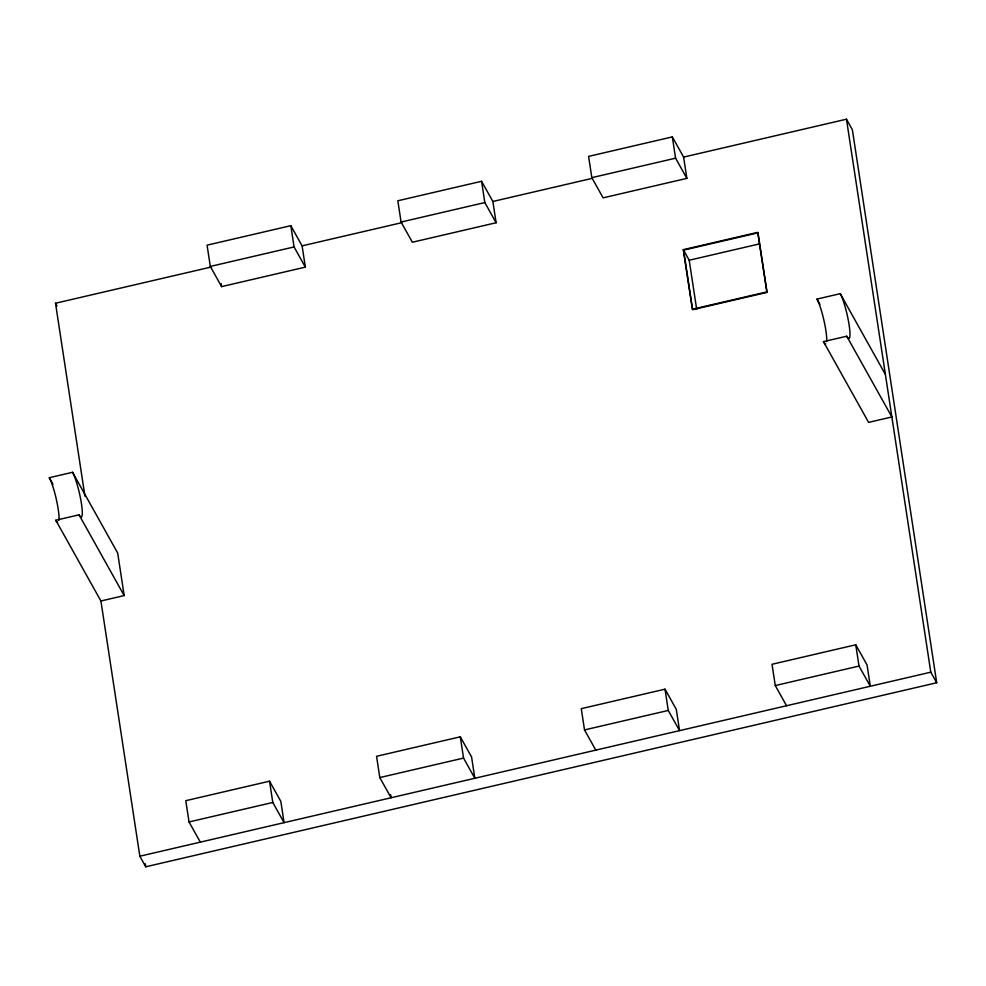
<?xml version="1.0" encoding="UTF-8"?>
<svg xmlns="http://www.w3.org/2000/svg" width="986" height="986" viewBox="0 0 986 986"><rect width="100%" height="100%" fill="white"/><g stroke="black" fill="none" stroke-linecap="round" stroke-linejoin="round"><path stroke-width="1.48" d="M290.821 225.683L207.072 245.169L210.314 266.43L221.603 286.618L305.352 267.132L302.098 245.871L290.821 225.683L294.062 246.944L305.352 267.132M481.575 181.288L397.826 200.774L401.08 222.047L412.358 242.236L496.106 222.75L492.864 201.477L481.575 181.288L484.829 202.561L496.106 222.75M672.341 136.906L588.593 156.392L591.834 177.665L603.112 197.853L686.86 178.367L683.618 157.094L672.341 136.906L675.583 158.179L686.86 178.367M210.314 266.43L294.062 246.944M401.08 222.047L484.829 202.561M591.834 177.665L675.583 158.179M84.932 496.18L55.512 303.244L210.881 267.095M302.098 245.871L401.684 222.7M492.864 201.477L592.438 178.306M683.618 157.094L846.469 119.207L852.372 129.782L936.7 682.756L145.743 866.793L139.839 856.218L100.917 600.992L55.783 520.251L79.053 514.828A24.157 3.611 76.9 0 0 81.444 503.661A24.157 3.611 76.9 0 0 72.557 472.294L49.3 477.705A24.157 3.611 76.9 0 1 56.239 498.941A24.157 3.611 76.9 0 1 58.963 520.214M683.286 249.668L757.729 232.351L766.812 291.905L692.369 309.222L683.286 249.668L689.202 260.242L696.683 309.382M689.202 260.242L759.171 243.961M826.65 341.6A24.157 3.611 76.9 0 0 823.926 320.327A24.157 3.611 76.9 0 0 816.987 299.091L840.257 293.668L885.379 374.421M846.74 336.214L891.874 416.955L868.604 422.378L823.47 341.624L846.74 336.214A24.157 3.611 76.9 0 0 849.131 325.035A24.157 3.611 76.9 0 0 840.257 293.668M100.917 600.992L124.174 595.581L117.691 553.047L72.557 472.294M269.548 781.195L272.789 802.468L284.067 822.657L280.825 801.384L269.548 781.195L185.799 800.681L189.041 821.954L200.318 842.143M460.302 736.813L463.543 758.086L474.833 778.274L471.579 757.001L460.302 736.813L376.553 756.299L379.795 777.572L391.085 797.76L390.616 794.716M665.02 689.177L668.262 710.45L679.539 730.638L676.297 709.365L665.02 689.177L581.272 708.663L584.513 729.936L595.79 750.124M855.774 644.795L859.016 666.068L870.305 686.256L867.064 664.983L855.774 644.795L772.026 664.281L775.267 685.553L786.557 705.742M189.041 821.954L272.789 802.468M379.795 777.572L463.543 758.086M584.513 729.936L668.262 710.45M775.267 685.553L859.016 666.068M139.839 856.218L930.784 672.181L936.7 682.756M816.987 299.091L819.945 304.378M55.512 303.244L56.991 305.882M79.053 514.828L124.174 595.581M49.3 477.705L52.997 484.323M846.469 119.207L930.784 672.181M221.135 283.586L221.603 286.618M145.287 863.761L145.743 866.793M825.701 343.88A24.157 3.611 76.9 0 1 823.47 341.624M57.632 522.469A24.157 3.611 76.9 0 1 55.783 520.251M758 232.832L683.557 250.148L692.64 309.703L767.083 292.386L758 232.832"/></g></svg>
